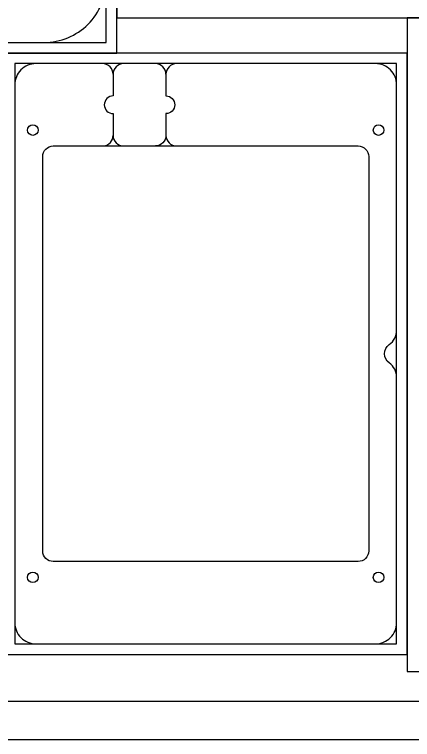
# Model space of a CAD drawing. Header units: millimetres. Extents: x 0 to 771, y -1 to 432.
# Drawn here: x 236.7 to 349.8, y 0 to 205.9 of the extents above; entities that cross this region are included whole.
import ezdxf

# ---------------------------------------------------------------- set-up
doc = ezdxf.new("R2010")
doc.units = ezdxf.units.MM
doc.header["$MEASUREMENT"] = 0
for name, color, linetype, true_color in [('DEFAULT', 4, 'Continuous', 0x00ffff), ('LAYER C', 7, 'Continuous', 0x000000), ('LAYER F', 7, 'Continuous', 0x000000)]:
    doc.layers.add(name, color=color, linetype=linetype, true_color=true_color)

msp = doc.modelspace()

# ---------------------------------------------------------------- linework, layer by layer
at = {"layer": 'DEFAULT'}
for points in [[(0, 0), (504.825, 0), (504.825, 431.8), (0, 431.8)], [(7.812, 10.9), (497.012, 10.9), (497.012, 420.9), (7.812, 420.9)], [(265.812, 420.9), (136.812, 420.9), (136.812, 194.9), (265.812, 194.9)], [(265.812, 420.9), (265.812, 204.9), (384.812, 204.9), (384.812, 420.9)], [(262.812, 417.9), (139.812, 417.9), (139.812, 197.9), (262.812, 197.9)], [(348.279, 19.309), (465.013, 19.309), (465.013, 204.9), (348.279, 204.9)], [(348.279, 24.172), (348.279, 194.9), (233.812, 194.9), (233.812, 24.172)], [(345.279, 27.172), (345.279, 191.9), (236.812, 191.9), (236.812, 27.172)]]:
    msp.add_lwpolyline(points, close=True, dxfattribs=at)
at = {"layer": 'LAYER C', "color": 5, "true_color": 0x0000ff}
msp.add_lwpolyline([(262.812, 215.6), (262.812, 400.2, 0.4142136), (245.112, 417.9), (157.512, 417.9, 0.4142136), (139.812, 400.2), (139.812, 215.6, 0.4142136), (157.512, 197.9), (245.112, 197.9, 0.4142136)], format="xyb", close=True, dxfattribs=at)
at = {"layer": 'LAYER F', "color": 1, "true_color": 0xff0000}
msp.add_line((267.746, 168.536), (276.746, 168.536), dxfattribs=at)
at = {"layer": 'LAYER F', "color": 5, "true_color": 0x0000ff}
msp.add_lwpolyline([(345.279, 116.218), (345.279, 185.9, 0.4142136), (339.279, 191.9), (282.746, 191.9, 0.4142136), (279.746, 188.9, 0.4142136), (276.746, 191.9), (267.746, 191.9, 0.4142136), (264.746, 188.9, 0.4142136), (261.746, 191.9), (242.812, 191.9, 0.4142136), (236.812, 185.9), (236.812, 33.172, 0.4142136), (242.812, 27.172), (339.279, 27.172, 0.4142136), (345.279, 33.172), (345.279, 102.855, 0.2438497), (343.16, 106.941, -0.5185328), (343.16, 112.131, 0.2438497)], format="xyb", close=True, dxfattribs=at)
at = {"layer": 'LAYER F', "color": 1, "true_color": 0xff0000}
for points in [[(264.746, 188.9), (264.746, 182.718, 1), (264.746, 177.718), (264.746, 171.536, 0.4142136), (267.746, 168.536)], [(279.746, 188.9), (279.746, 182.718, -1), (279.746, 177.718), (279.746, 171.536, -0.4142136), (276.746, 168.536)]]:
    msp.add_lwpolyline(points, format="xyb", dxfattribs=at)
msp.add_lwpolyline([(282.746, 168.536), (334.346, 168.536, -0.4142132), (337.346, 165.536), (337.346, 53.536, -0.4142136), (334.346, 50.536), (247.746, 50.536, -0.4142134), (244.746, 53.536), (244.746, 165.536, -0.4142136), (247.746, 168.536)], format="xyb", close=True, dxfattribs=at)
for centre in [(241.946, 173.037), (340.146, 173.037), (241.946, 46.035), (340.146, 46.035)]:
    msp.add_circle(centre, 1.5, dxfattribs=at)
for centre, start, end in [((261.746, 171.536), 317.72368, 360), ((282.746, 171.536), 180, 270), ((261.746, 171.536), 270, 317.72368)]:
    msp.add_arc(centre, 3, start, end, dxfattribs=at)

doc.saveas('drawing.dxf')
